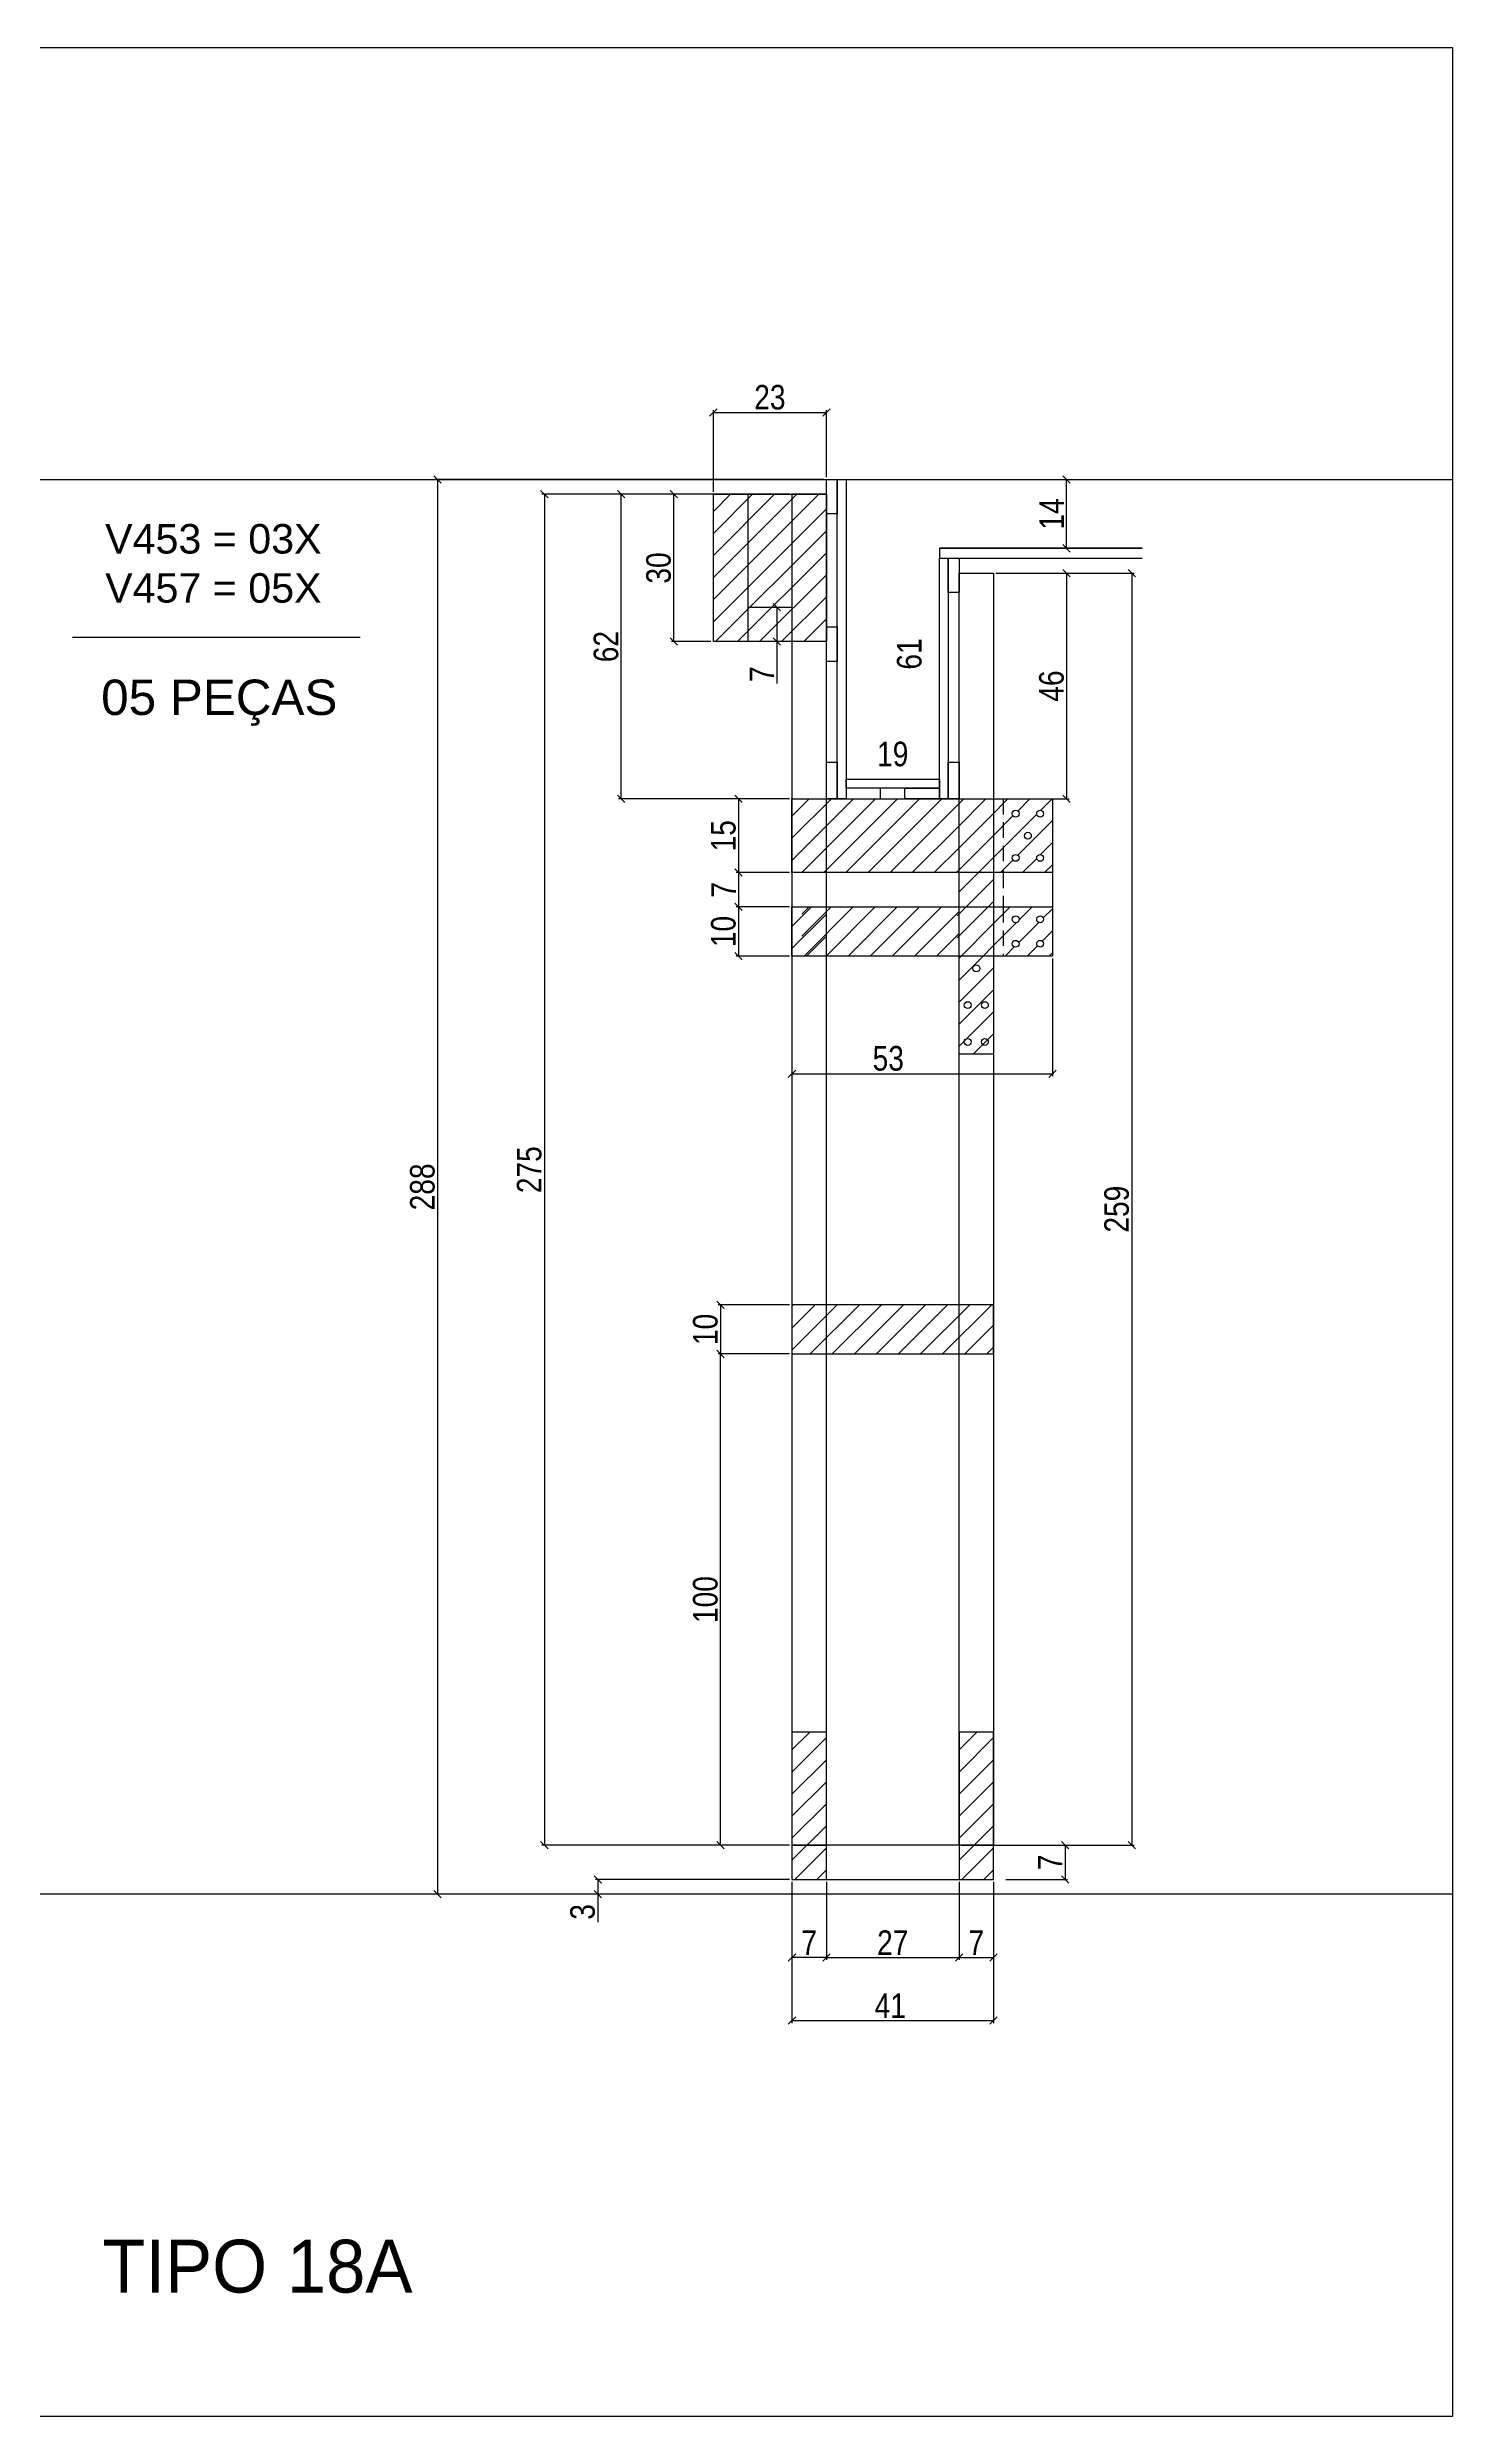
# Model space of a CAD drawing. Extents: x 17311 to 161354, y 153625 to 213544.
# Drawn here: x 22063 to 22635, y 207396 to 208361 of the extents above; entities that cross this region are included whole.
import ezdxf

# ---------------------------------------------------------------- set-up
doc = ezdxf.new("R2010")
doc.units = 0
doc.linetypes.add('DASHED2', pattern=[9.525, 6.35, -3.175])
doc.layers.get('0').update_dxf_attribs({"linetype": 'CONTINUOUS'})
doc.layers.get('DEFPOINTS').update_dxf_attribs({"linetype": 'CONTINUOUS'})
for name, color, linetype in [('8', 111, 'CONTINUOUS'), ('COTA', 241, 'CONTINUOUS'), ('detalhes', 4, 'CONTINUOUS'), ('HACHURA', 8, 'CONTINUOUS'), ('Painéis', 200, 'CONTINUOUS'), ('SARR_2.2x10', 60, 'CONTINUOUS'), ('SARR_7x7', 40, 'CONTINUOUS'), ('TIRAS REESCORAMENTO', 252, 'CONTINUOUS'), ('VIGAS', 3, 'CONTINUOUS')]:
    doc.layers.add(name, color=color, linetype=linetype)
doc.layers.add('resinado', color=7, linetype='CONTINUOUS', true_color=0xff6161)
doc.styles.add('COTA TECNICA 2X', font='techl___.ttf', dxfattribs={"height": 10})
doc.styles.add('R80-50', font='arial.ttf', dxfattribs={"height": 10})
doc.styles.add('ROMAS860', font='ROMAS860.SHX', dxfattribs={"height": 8.5})
doc.dimstyles.new('SECAO', dxfattribs={"dimscale": 0.333333, "dimtxt": 5, "dimasz": 9, "dimexe": 3, "dimexo": 3, "dimgap": 3, "dimtad": 1, "dimdec": 1, "dimlfac": 0.5, "dimzin": 12, "dimdsep": 46, "dimtxsty": 'COTA TECNICA 2X', "dimblk1": 'OBLIQUE', "dimblk2": 'OBLIQUE', "dimsah": 1, "dimcen": 0.9, "dimclrd": 4, "dimclre": 4, "dimclrt": 240, "dimadec": 1, "dimazin": 3, "dimtfac": 1, "dimtdec": 1, "dimtmove": 0, "dimatfit": 3, "dimfxl": 1, "dimtolj": 1, "dimtzin": 12, "dimarcsym": 0})
pattern_1 = [(45, (-3761.8576, 10514.263), (-4.49012806, 4.49012806), [])]

# ---------------------------------------------------------------- blocks, each defined once
blk = doc.blocks.new('_Oblique')
at = {"color": 0, "linetype": 'ByBlock', "lineweight": -2}
blk.add_line((-0.5, -0.5), (0.5, 0.5), dxfattribs=at)
blk = doc.blocks.new('*D3274')
at = {"layer": 'DEFPOINTS', "color": 0, "transparency": 16777216}
for p in [(22365.75, 207615.04), (22447.75, 207615.04), (22447.75, 207557.58)]:
    blk.add_point(p, dxfattribs=at)
at = {"layer": 'detalhes', "color": 4, "lineweight": -2, "transparency": 16777216}
for p, q in [((22365.75, 207614.04), (22365.75, 207556.58)), ((22447.75, 207614.04), (22447.75, 207556.58)), ((22365.75, 207557.58), (22447.75, 207557.58))]:
    blk.add_line(p, q, dxfattribs=at)
at = {"layer": 'detalhes', "color": 4, "lineweight": -2, "transparency": 16777216, "xscale": 3, "yscale": 3, "zscale": 3, "rotation": 180}
blk.add_blockref('_Oblique', (22365.75, 207557.58), dxfattribs=at)
at = {"layer": 'detalhes', "color": 4, "lineweight": -2, "transparency": 16777216, "xscale": 3, "yscale": 3, "zscale": 3}
blk.add_blockref('_Oblique', (22447.75, 207557.58), dxfattribs=at)
at = {"layer": 'detalhes', "color": 240, "transparency": 16777216, "insert": (22405.75, 207563.66), "char_height": 10, "attachment_point": 5, "style": 'COTA TECNICA 2X'}
blk.add_mtext('\\A1;41', dxfattribs=at)
blk = doc.blocks.new('*D3275')
at = {"layer": 'DEFPOINTS', "color": 0, "transparency": 16777216}
for p in [(22379.75, 207615.04), (22433.75, 207615.04), (22433.75, 207583.3)]:
    blk.add_point(p, dxfattribs=at)
at = {"layer": 'detalhes', "color": 4, "lineweight": -2, "transparency": 16777216}
for p, q in [((22379.75, 207614.04), (22379.75, 207582.3)), ((22433.75, 207614.04), (22433.75, 207582.3)), ((22379.75, 207583.3), (22433.75, 207583.3))]:
    blk.add_line(p, q, dxfattribs=at)
at = {"layer": 'detalhes', "color": 4, "lineweight": -2, "transparency": 16777216, "xscale": 3, "yscale": 3, "zscale": 3, "rotation": 180}
blk.add_blockref('_Oblique', (22379.75, 207583.3), dxfattribs=at)
at = {"layer": 'detalhes', "color": 4, "lineweight": -2, "transparency": 16777216, "xscale": 3, "yscale": 3, "zscale": 3}
blk.add_blockref('_Oblique', (22433.75, 207583.3), dxfattribs=at)
at = {"layer": 'detalhes', "color": 240, "transparency": 16777216, "insert": (22406.75, 207589.37), "char_height": 10, "attachment_point": 5, "style": 'COTA TECNICA 2X'}
blk.add_mtext('\\A1;27', dxfattribs=at)
blk = doc.blocks.new('*D3276')
at = {"layer": 'DEFPOINTS', "color": 0, "transparency": 16777216}
for p in [(22433.75, 207583.3), (22447.75, 207583.3), (22447.75, 207583.3)]:
    blk.add_point(p, dxfattribs=at)
at = {"layer": 'detalhes', "color": 4, "lineweight": -2, "transparency": 16777216}
blk.add_line((22433.75, 207583.3), (22447.75, 207583.3), dxfattribs=at)
at = {"layer": 'detalhes', "color": 4, "lineweight": -2, "transparency": 16777216, "xscale": 3, "yscale": 3, "zscale": 3, "rotation": 180}
blk.add_blockref('_Oblique', (22433.75, 207583.3), dxfattribs=at)
at = {"layer": 'detalhes', "color": 4, "lineweight": -2, "transparency": 16777216, "xscale": 3, "yscale": 3, "zscale": 3}
blk.add_blockref('_Oblique', (22447.75, 207583.3), dxfattribs=at)
at = {"layer": 'detalhes', "color": 240, "transparency": 16777216, "insert": (22440.75, 207589.37), "char_height": 10, "attachment_point": 5, "style": 'COTA TECNICA 2X'}
blk.add_mtext('\\A1;7', dxfattribs=at)
blk = doc.blocks.new('*D3277')
at = {"layer": 'DEFPOINTS', "color": 0, "transparency": 16777216}
for p in [(22365.75, 207583.3), (22365.75, 207583.3), (22379.75, 207583.3)]:
    blk.add_point(p, dxfattribs=at)
at = {"layer": 'detalhes', "color": 4, "lineweight": -2, "transparency": 16777216}
blk.add_line((22379.75, 207583.3), (22365.75, 207583.3), dxfattribs=at)
at = {"layer": 'detalhes', "color": 4, "lineweight": -2, "transparency": 16777216, "xscale": 3, "yscale": 3, "zscale": 3, "rotation": 180}
blk.add_blockref('_Oblique', (22365.75, 207583.3), dxfattribs=at)
at = {"layer": 'detalhes', "color": 4, "lineweight": -2, "transparency": 16777216, "xscale": 3, "yscale": 3, "zscale": 3}
blk.add_blockref('_Oblique', (22379.75, 207583.3), dxfattribs=at)
at = {"layer": 'detalhes', "color": 240, "transparency": 16777216, "insert": (22372.75, 207589.37), "char_height": 10, "attachment_point": 5, "style": 'COTA TECNICA 2X'}
blk.add_mtext('\\A1;7', dxfattribs=at)
blk = doc.blocks.new('*D3278')
at = {"layer": 'DEFPOINTS', "color": 0, "transparency": 16777216}
for p in [(22365.75, 207849.05), (22336.65, 207829.05), (22365.75, 207829.05)]:
    blk.add_point(p, dxfattribs=at)
at = {"layer": 'detalhes', "color": 4, "lineweight": -2, "transparency": 16777216}
for p, q in [((22364.75, 207849.05), (22335.65, 207849.05)), ((22336.65, 207849.05), (22336.65, 207829.05)), ((22364.75, 207829.05), (22335.65, 207829.05))]:
    blk.add_line(p, q, dxfattribs=at)
at = {"layer": 'detalhes', "color": 4, "lineweight": -2, "transparency": 16777216, "xscale": 3, "yscale": 3, "zscale": 3}
for p, rotation in [((22336.65, 207849.05), 90), ((22336.65, 207829.05), 270)]:
    blk.add_blockref('_Oblique', p, dxfattribs=dict(at, rotation=rotation))
at = {"layer": 'detalhes', "color": 240, "transparency": 16777216, "insert": (22330.54, 207839.05), "char_height": 10, "attachment_point": 5, "rotation": 90, "style": 'COTA TECNICA 2X'}
blk.add_mtext('\\A1;10', dxfattribs=at)
blk = doc.blocks.new('*D3279')
at = {"layer": 'DEFPOINTS', "color": 0, "transparency": 16777216}
for p in [(22447.75, 208147.01), (22447.75, 208055.08), (22477.5, 208055.08)]:
    blk.add_point(p, dxfattribs=at)
at = {"layer": 'detalhes', "color": 4, "lineweight": -2, "transparency": 16777216}
for p, q in [((22448.75, 208147.01), (22478.5, 208147.01)), ((22477.5, 208147.01), (22477.5, 208055.08)), ((22448.75, 208055.08), (22478.5, 208055.08))]:
    blk.add_line(p, q, dxfattribs=at)
at = {"layer": 'detalhes', "color": 4, "lineweight": -2, "transparency": 16777216, "xscale": 3, "yscale": 3, "zscale": 3}
for p, rotation in [((22477.5, 208147.01), 90), ((22477.5, 208055.08), 270)]:
    blk.add_blockref('_Oblique', p, dxfattribs=dict(at, rotation=rotation))
at = {"layer": 'detalhes', "color": 240, "transparency": 16777216, "insert": (22471.4, 208101.04), "char_height": 10, "attachment_point": 5, "rotation": 90, "style": 'COTA TECNICA 2X'}
blk.add_mtext('\\A1;46', dxfattribs=at)
blk = doc.blocks.new('*D3280')
at = {"layer": 'DEFPOINTS', "color": 0, "transparency": 16777216}
for p in [(22365.75, 207615.04), (22286.79, 207609.04), (22365.75, 207609.04)]:
    blk.add_point(p, dxfattribs=at)
at = {"layer": 'detalhes', "color": 4, "lineweight": -2, "transparency": 16777216}
for p, q in [((22364.75, 207615.04), (22285.79, 207615.04)), ((22286.79, 207615.04), (22286.79, 207609.04)), ((22364.75, 207609.04), (22285.79, 207609.04)), ((22286.79, 207609.04), (22286.79, 207597.71))]:
    blk.add_line(p, q, dxfattribs=at)
at = {"layer": 'detalhes', "color": 4, "lineweight": -2, "transparency": 16777216, "xscale": 3, "yscale": 3, "zscale": 3}
for p, rotation in [((22286.79, 207615.04), 90), ((22286.79, 207609.04), 270)]:
    blk.add_blockref('_Oblique', p, dxfattribs=dict(at, rotation=rotation))
at = {"layer": 'detalhes', "color": 240, "transparency": 16777216, "insert": (22280.57, 207601.87), "char_height": 10, "attachment_point": 5, "rotation": 90, "style": 'COTA TECNICA 2X'}
blk.add_mtext('\\A1;3', dxfattribs=at)
blk = doc.blocks.new('*D3281')
at = {"layer": 'DEFPOINTS', "color": 0, "transparency": 16777216}
for p in [(22412.78, 208185.13), (22419.64, 208185.13), (22412.78, 208063.08)]:
    blk.add_point(p, dxfattribs=at)
at = {"layer": 'detalhes', "color": 240, "transparency": 16777216, "insert": (22413.53, 208114.11), "char_height": 10, "attachment_point": 5, "rotation": 90, "style": 'COTA TECNICA 2X'}
blk.add_mtext('\\A1;61', dxfattribs=at)
blk = doc.blocks.new('*D3282')
at = {"layer": 'DEFPOINTS', "color": 0, "transparency": 16777216}
for p in [(22387.75, 208067.24), (22425.75, 208067.24), (22425.75, 208067.24)]:
    blk.add_point(p, dxfattribs=at)
at = {"layer": 'detalhes', "color": 240, "transparency": 16777216, "insert": (22406.75, 208073.32), "char_height": 10, "attachment_point": 5, "style": 'COTA TECNICA 2X'}
blk.add_mtext('\\A1;19', dxfattribs=at)
blk = doc.blocks.new('*D3283')
at = {"layer": 'DEFPOINTS', "color": 0, "transparency": 16777216}
for p in [(22336.65, 207829.05), (22365.75, 207829.05), (22364.75, 207629.04)]:
    blk.add_point(p, dxfattribs=at)
at = {"layer": 'detalhes', "color": 4, "lineweight": -2, "transparency": 16777216}
for p, q in [((22364.75, 207829.05), (22335.65, 207829.05)), ((22336.65, 207629.04), (22336.65, 207829.05)), ((22363.75, 207629.04), (22335.65, 207629.04))]:
    blk.add_line(p, q, dxfattribs=at)
at = {"layer": 'detalhes', "color": 4, "lineweight": -2, "transparency": 16777216, "xscale": 3, "yscale": 3, "zscale": 3}
for p, rotation in [((22336.65, 207829.05), 90), ((22336.65, 207629.04), 270)]:
    blk.add_blockref('_Oblique', p, dxfattribs=dict(at, rotation=rotation))
at = {"layer": 'detalhes', "color": 240, "transparency": 16777216, "insert": (22330.54, 207729.05), "char_height": 10, "attachment_point": 5, "rotation": 90, "style": 'COTA TECNICA 2X'}
blk.add_mtext('\\A1;100', dxfattribs=at)
blk = doc.blocks.new('*D3284')
at = {"layer": 'DEFPOINTS', "color": 0, "transparency": 16777216}
for p in [(22365.75, 208015.08), (22471.75, 207991.08), (22471.75, 207943.16)]:
    blk.add_point(p, dxfattribs=at)
at = {"layer": 'detalhes', "color": 4, "lineweight": -2, "transparency": 16777216}
for p, q in [((22365.75, 208014.08), (22365.75, 207942.16)), ((22471.75, 207990.08), (22471.75, 207942.16)), ((22365.75, 207943.16), (22471.75, 207943.16))]:
    blk.add_line(p, q, dxfattribs=at)
at = {"layer": 'detalhes', "color": 4, "lineweight": -2, "transparency": 16777216, "xscale": 3, "yscale": 3, "zscale": 3, "rotation": 180}
blk.add_blockref('_Oblique', (22365.75, 207943.16), dxfattribs=at)
at = {"layer": 'detalhes', "color": 4, "lineweight": -2, "transparency": 16777216, "xscale": 3, "yscale": 3, "zscale": 3}
blk.add_blockref('_Oblique', (22471.75, 207943.16), dxfattribs=at)
at = {"layer": 'detalhes', "color": 240, "transparency": 16777216, "insert": (22404.93, 207949.38), "char_height": 10, "attachment_point": 5, "style": 'COTA TECNICA 2X'}
blk.add_mtext('\\A1;53', dxfattribs=at)
blk = doc.blocks.new('*D3285')
at = {"layer": 'DEFPOINTS', "color": 0, "transparency": 16777216}
for p in [(22474.34, 208185.13), (22477.5, 208185.13), (22474.34, 208157.13)]:
    blk.add_point(p, dxfattribs=at)
at = {"layer": 'detalhes', "color": 4, "lineweight": -2, "transparency": 16777216}
for p, q in [((22475.34, 208185.13), (22478.5, 208185.13)), ((22477.5, 208157.13), (22477.5, 208185.13)), ((22475.34, 208157.13), (22478.5, 208157.13))]:
    blk.add_line(p, q, dxfattribs=at)
at = {"layer": 'detalhes', "color": 4, "lineweight": -2, "transparency": 16777216, "xscale": 3, "yscale": 3, "zscale": 3}
for p, rotation in [((22477.5, 208185.13), 90), ((22477.5, 208157.13), 270)]:
    blk.add_blockref('_Oblique', p, dxfattribs=dict(at, rotation=rotation))
at = {"layer": 'detalhes', "color": 240, "transparency": 16777216, "insert": (22471.43, 208171.13), "char_height": 10, "attachment_point": 5, "rotation": 90, "style": 'COTA TECNICA 2X'}
blk.add_mtext('\\A1;14', dxfattribs=at)
blk = doc.blocks.new('*D3286')
at = {"layer": 'DEFPOINTS', "color": 0, "transparency": 16777216}
for p in [(22448.75, 208147.01), (22448.75, 207629.04), (22504.04, 207629.04)]:
    blk.add_point(p, dxfattribs=at)
at = {"layer": 'detalhes', "color": 4, "lineweight": -2, "transparency": 16777216}
for p, q in [((22449.75, 208147.01), (22505.04, 208147.01)), ((22504.04, 208147.01), (22504.04, 207629.04)), ((22449.75, 207629.04), (22505.04, 207629.04))]:
    blk.add_line(p, q, dxfattribs=at)
at = {"layer": 'detalhes', "color": 4, "lineweight": -2, "transparency": 16777216, "xscale": 3, "yscale": 3, "zscale": 3}
for p, rotation in [((22504.04, 208147.01), 90), ((22504.04, 207629.04), 270)]:
    blk.add_blockref('_Oblique', p, dxfattribs=dict(at, rotation=rotation))
at = {"layer": 'detalhes', "color": 240, "transparency": 16777216, "insert": (22497.9, 207888.02), "char_height": 10, "attachment_point": 5, "rotation": 90, "style": 'COTA TECNICA 2X'}
blk.add_mtext('\\A1;259', dxfattribs=at)
blk = doc.blocks.new('*D3287')
at = {"layer": 'DEFPOINTS', "color": 0, "transparency": 16777216}
for p in [(22433.75, 207629.04), (22451.8, 207615.04), (22476.89, 207615.04)]:
    blk.add_point(p, dxfattribs=at)
at = {"layer": 'detalhes', "color": 4, "lineweight": -2, "transparency": 16777216}
for p, q in [((22434.75, 207629.04), (22477.89, 207629.04)), ((22476.89, 207629.04), (22476.89, 207615.04)), ((22452.8, 207615.04), (22477.89, 207615.04))]:
    blk.add_line(p, q, dxfattribs=at)
at = {"layer": 'detalhes', "color": 4, "lineweight": -2, "transparency": 16777216, "xscale": 3, "yscale": 3, "zscale": 3}
for p, rotation in [((22476.89, 207629.04), 90), ((22476.89, 207615.04), 270)]:
    blk.add_blockref('_Oblique', p, dxfattribs=dict(at, rotation=rotation))
at = {"layer": 'detalhes', "color": 240, "transparency": 16777216, "insert": (22470.82, 207622.04), "char_height": 10, "attachment_point": 5, "rotation": 90, "style": 'COTA TECNICA 2X'}
blk.add_mtext('\\A1;7', dxfattribs=at)
blk = doc.blocks.new('*D3271')
at = {"layer": 'DEFPOINTS', "color": 0, "transparency": 16777216}
for p in [(22365.75, 208055.08), (22343.98, 208025.08), (22365.75, 208025.08)]:
    blk.add_point(p, dxfattribs=at)
at = {"layer": 'detalhes', "color": 4, "lineweight": -2, "transparency": 16777216}
for p, q in [((22364.75, 208055.08), (22342.98, 208055.08)), ((22343.98, 208055.08), (22343.98, 208025.08)), ((22364.75, 208025.08), (22342.98, 208025.08))]:
    blk.add_line(p, q, dxfattribs=at)
at = {"layer": 'detalhes', "color": 4, "lineweight": -2, "transparency": 16777216, "xscale": 3, "yscale": 3, "zscale": 3}
for p, rotation in [((22343.98, 208055.08), 90), ((22343.98, 208025.08), 270)]:
    blk.add_blockref('_Oblique', p, dxfattribs=dict(at, rotation=rotation))
at = {"layer": 'detalhes', "color": 240, "transparency": 16777216, "insert": (22337.87, 208040.08), "char_height": 10, "attachment_point": 5, "rotation": 90, "style": 'COTA TECNICA 2X'}
blk.add_mtext('\\A1;15', dxfattribs=at)
blk = doc.blocks.new('*D3272')
at = {"layer": 'DEFPOINTS', "color": 0, "transparency": 16777216}
for p in [(22365.75, 208011.08), (22343.98, 207991.08), (22365.75, 207991.08)]:
    blk.add_point(p, dxfattribs=at)
at = {"layer": 'detalhes', "color": 4, "lineweight": -2, "transparency": 16777216}
for p, q in [((22364.75, 208011.08), (22342.98, 208011.08)), ((22343.98, 208011.08), (22343.98, 207991.08)), ((22364.75, 207991.08), (22342.98, 207991.08))]:
    blk.add_line(p, q, dxfattribs=at)
at = {"layer": 'detalhes', "color": 4, "lineweight": -2, "transparency": 16777216, "xscale": 3, "yscale": 3, "zscale": 3}
for p, rotation in [((22343.98, 208011.08), 90), ((22343.98, 207991.08), 270)]:
    blk.add_blockref('_Oblique', p, dxfattribs=dict(at, rotation=rotation))
at = {"layer": 'detalhes', "color": 240, "transparency": 16777216, "insert": (22337.87, 208001.08), "char_height": 10, "attachment_point": 5, "rotation": 90, "style": 'COTA TECNICA 2X'}
blk.add_mtext('\\A1;10', dxfattribs=at)
blk = doc.blocks.new('*D3273')
at = {"layer": 'DEFPOINTS', "color": 0, "transparency": 16777216}
for p in [(22365.75, 208025.08), (22343.98, 208011.08), (22365.75, 208011.08)]:
    blk.add_point(p, dxfattribs=at)
at = {"layer": 'detalhes', "color": 4, "lineweight": -2, "transparency": 16777216}
for p, q in [((22364.75, 208025.08), (22342.98, 208025.08)), ((22343.98, 208025.08), (22343.98, 208011.08)), ((22364.75, 208011.08), (22342.98, 208011.08))]:
    blk.add_line(p, q, dxfattribs=at)
at = {"layer": 'detalhes', "color": 4, "lineweight": -2, "transparency": 16777216, "xscale": 3, "yscale": 3, "zscale": 3}
for p, rotation in [((22343.98, 208025.08), 90), ((22343.98, 208011.08), 270)]:
    blk.add_blockref('_Oblique', p, dxfattribs=dict(at, rotation=rotation))
at = {"layer": 'detalhes', "color": 240, "transparency": 16777216, "insert": (22337.9, 208018.08), "char_height": 10, "attachment_point": 5, "rotation": 90, "style": 'COTA TECNICA 2X'}
blk.add_mtext('\\A1;7', dxfattribs=at)
blk = doc.blocks.new('*D3288')
at = {"layer": 'DEFPOINTS', "color": 0, "transparency": 16777216}
for p in [(22365.75, 208179.13), (22264.97, 207629.04), (22365.75, 207629.04)]:
    blk.add_point(p, dxfattribs=at)
at = {"layer": 'detalhes', "color": 4, "lineweight": -2, "transparency": 16777216}
for p, q in [((22364.75, 208179.13), (22263.97, 208179.13)), ((22264.97, 208179.13), (22264.97, 207629.04)), ((22364.75, 207629.04), (22263.97, 207629.04))]:
    blk.add_line(p, q, dxfattribs=at)
at = {"layer": 'detalhes', "color": 4, "lineweight": -2, "transparency": 16777216, "xscale": 3, "yscale": 3, "zscale": 3}
for p, rotation in [((22264.97, 208179.13), 90), ((22264.97, 207629.04), 270)]:
    blk.add_blockref('_Oblique', p, dxfattribs=dict(at, rotation=rotation))
at = {"layer": 'detalhes', "color": 240, "transparency": 16777216, "insert": (22258.86, 207904.09), "char_height": 10, "attachment_point": 5, "rotation": 90, "style": 'COTA TECNICA 2X'}
blk.add_mtext('\\A1;275', dxfattribs=at)
blk = doc.blocks.new('*D3289')
at = {"layer": 'DEFPOINTS', "color": 0, "transparency": 16777216}
for p in [(22379.75, 208185.13), (22221.46, 207609.04), (22365.75, 207609.04)]:
    blk.add_point(p, dxfattribs=at)
at = {"layer": 'detalhes', "color": 4, "lineweight": -2, "transparency": 16777216}
for p, q in [((22378.75, 208185.13), (22220.46, 208185.13)), ((22221.46, 208185.13), (22221.46, 207609.04)), ((22364.75, 207609.04), (22220.46, 207609.04))]:
    blk.add_line(p, q, dxfattribs=at)
at = {"layer": 'detalhes', "color": 4, "lineweight": -2, "transparency": 16777216, "xscale": 3, "yscale": 3, "zscale": 3}
for p, rotation in [((22221.46, 208185.13), 90), ((22221.46, 207609.04), 270)]:
    blk.add_blockref('_Oblique', p, dxfattribs=dict(at, rotation=rotation))
at = {"layer": 'detalhes', "color": 240, "transparency": 16777216, "insert": (22215.37, 207897.09), "char_height": 10, "attachment_point": 5, "rotation": 90, "style": 'COTA TECNICA 2X'}
blk.add_mtext('\\A1;288', dxfattribs=at)
blk = doc.blocks.new('*D3290')
at = {"layer": 'DEFPOINTS', "color": 0, "transparency": 16777216}
for p in [(22296.21, 208179.13), (22336.05, 208179.13), (22365.75, 208055.08)]:
    blk.add_point(p, dxfattribs=at)
at = {"layer": 'detalhes', "color": 4, "lineweight": -2, "transparency": 16777216}
for p, q in [((22335.05, 208179.13), (22295.21, 208179.13)), ((22296.21, 208055.08), (22296.21, 208179.13)), ((22364.75, 208055.08), (22295.21, 208055.08))]:
    blk.add_line(p, q, dxfattribs=at)
at = {"layer": 'detalhes', "color": 4, "lineweight": -2, "transparency": 16777216, "xscale": 3, "yscale": 3, "zscale": 3}
for p, rotation in [((22296.21, 208179.13), 90), ((22296.21, 208055.08), 270)]:
    blk.add_blockref('_Oblique', p, dxfattribs=dict(at, rotation=rotation))
at = {"layer": 'detalhes', "color": 240, "transparency": 16777216, "insert": (22290.1, 208117.11), "char_height": 10, "attachment_point": 5, "rotation": 90, "style": 'COTA TECNICA 2X'}
blk.add_mtext('\\A1;62', dxfattribs=at)
blk = doc.blocks.new('*D3291')
at = {"layer": 'DEFPOINTS', "color": 0, "transparency": 16777216}
for p in [(22317.7, 208179.13), (22333.75, 208179.13), (22333.75, 208119.13)]:
    blk.add_point(p, dxfattribs=at)
at = {"layer": 'detalhes', "color": 4, "lineweight": -2, "transparency": 16777216}
for p, q in [((22332.75, 208179.13), (22316.7, 208179.13)), ((22317.7, 208119.13), (22317.7, 208179.13)), ((22332.75, 208119.13), (22316.7, 208119.13))]:
    blk.add_line(p, q, dxfattribs=at)
at = {"layer": 'detalhes', "color": 4, "lineweight": -2, "transparency": 16777216, "xscale": 3, "yscale": 3, "zscale": 3}
for p, rotation in [((22317.7, 208179.13), 90), ((22317.7, 208119.13), 270)]:
    blk.add_blockref('_Oblique', p, dxfattribs=dict(at, rotation=rotation))
at = {"layer": 'detalhes', "color": 240, "transparency": 16777216, "insert": (22311.49, 208149.13), "char_height": 10, "attachment_point": 5, "rotation": 90, "style": 'COTA TECNICA 2X'}
blk.add_mtext('\\A1;30', dxfattribs=at)
blk = doc.blocks.new('*D3292')
at = {"layer": 'DEFPOINTS', "color": 0, "transparency": 16777216}
for p in [(22379.75, 208212.38), (22379.75, 208185.13), (22333.75, 208179.13)]:
    blk.add_point(p, dxfattribs=at)
at = {"layer": 'detalhes', "color": 4, "lineweight": -2, "transparency": 16777216}
for p, q in [((22333.75, 208180.13), (22333.75, 208213.38)), ((22333.75, 208212.38), (22379.75, 208212.38)), ((22379.75, 208186.13), (22379.75, 208213.38))]:
    blk.add_line(p, q, dxfattribs=at)
at = {"layer": 'detalhes', "color": 4, "lineweight": -2, "transparency": 16777216, "xscale": 3, "yscale": 3, "zscale": 3, "rotation": 180}
blk.add_blockref('_Oblique', (22333.75, 208212.38), dxfattribs=at)
at = {"layer": 'detalhes', "color": 4, "lineweight": -2, "transparency": 16777216, "xscale": 3, "yscale": 3, "zscale": 3}
blk.add_blockref('_Oblique', (22379.75, 208212.38), dxfattribs=at)
at = {"layer": 'detalhes', "color": 240, "transparency": 16777216, "insert": (22356.75, 208218.6), "char_height": 10, "attachment_point": 5, "style": 'COTA TECNICA 2X'}
blk.add_mtext('\\A1;23', dxfattribs=at)
blk = doc.blocks.new('*D3293')
at = {"layer": 'DEFPOINTS', "color": 0, "transparency": 16777216}
for p in [(22360.12, 208133.13), (22359.55, 208119.13), (22360.12, 208119.13)]:
    blk.add_point(p, dxfattribs=at)
at = {"layer": 'detalhes', "color": 4, "lineweight": -2, "transparency": 16777216}
for p, q in [((22359.12, 208133.13), (22358.55, 208133.13)), ((22359.55, 208133.13), (22359.55, 208119.13)), ((22359.12, 208119.13), (22358.55, 208119.13)), ((22359.55, 208119.13), (22359.55, 208102.02))]:
    blk.add_line(p, q, dxfattribs=at)
at = {"layer": 'detalhes', "color": 4, "lineweight": -2, "transparency": 16777216, "xscale": 3, "yscale": 3, "zscale": 3}
for p, rotation in [((22359.55, 208133.13), 90), ((22359.55, 208119.13), 270)]:
    blk.add_blockref('_Oblique', p, dxfattribs=dict(at, rotation=rotation))
at = {"layer": 'detalhes', "color": 240, "transparency": 16777216, "insert": (22353.48, 208105.89), "char_height": 10, "attachment_point": 5, "rotation": 90, "style": 'COTA TECNICA 2X'}
blk.add_mtext('\\A1;7', dxfattribs=at)

msp = doc.modelspace()

# ---------------------------------------------------------------- hatches: boundary and pattern name
at = {"layer": 'COTA'}
h = msp.add_hatch(dxfattribs=at)
h.set_pattern_fill('ANSI31', color=256, scale=2, style=0)
h.set_pattern_definition([(45, (2722.8186, 203055.3575), (-4.490128, 4.490128), [])])
h.paths.add_polyline_path([(22379.75, 208119.13), (22333.75, 208119.13), (22333.75, 208179.13), (22379.75, 208179.13)])
h = msp.add_hatch(dxfattribs=at)
h.set_pattern_fill('ANSI31', color=256, scale=2, style=0)
h.set_pattern_definition(pattern_1)
h.paths.add_polyline_path([(22433.75, 208055.08), (22365.75, 208055.08), (22365.75, 208025.08), (22433.75, 208025.08)])
h = msp.add_hatch(dxfattribs=at)
h.set_pattern_fill('ANSI31', color=256, scale=2, style=0)
h.set_pattern_definition(pattern_1)
h.paths.add_polyline_path([(22446.95, 208055.08), (22432.95, 208055.08), (22432.95, 208025.08), (22446.95, 208025.08)])
h = msp.add_hatch(dxfattribs=at)
h.set_pattern_fill('ANSI31', color=256, scale=2, style=0)
h.set_pattern_definition(pattern_1)
h.paths.add_polyline_path([(22471.75, 208055.08), (22446.95, 208055.08), (22446.95, 208025.08), (22471.75, 208025.08)])
h.paths.add_polyline_path([(22458.15, 208031.08, -1), (22455.35, 208031.08, -1)], flags=16)
h.paths.add_polyline_path([(22460.35, 208040.08, -1), (22463.15, 208040.08, -1)], flags=16)
h.paths.add_polyline_path([(22455.35, 208049.08, -1), (22458.15, 208049.08, -1)], flags=16)
h.paths.add_polyline_path([(22468.15, 208031.08, -1), (22465.35, 208031.08, -1)], flags=16)
h.paths.add_polyline_path([(22465.35, 208049.08, -1), (22468.15, 208049.08, -1)], flags=16)
h = msp.add_hatch(dxfattribs=at)
h.set_pattern_fill('ANSI31', color=256, scale=2, style=0)
h.set_pattern_definition(pattern_1)
h.paths.add_polyline_path([(22433.75, 208025.08), (22433.75, 208011.08), (22447.75, 208011.08), (22447.75, 208025.08)])
h = msp.add_hatch(dxfattribs=at)
h.set_pattern_fill('ANSI31', color=256, scale=2, style=0)
h.set_pattern_definition(pattern_1)
h.paths.add_polyline_path([(22379.75, 208011.08), (22365.75, 208011.08), (22365.75, 207991.08), (22379.75, 207991.08)])
h = msp.add_hatch(dxfattribs=at)
h.set_pattern_fill('ANSI31', color=256, scale=2, style=0)
h.set_pattern_definition([(45, (-3771.8576, 10514.263), (-4.49012806, 4.49012806), [])])
h.paths.add_polyline_path([(22433.75, 208011.08), (22369.75, 208011.08), (22369.75, 207991.08), (22433.75, 207991.08)])
h = msp.add_hatch(dxfattribs=at)
h.set_pattern_fill('ANSI31', color=256, scale=2, style=0)
h.set_pattern_definition(pattern_1)
h.paths.add_polyline_path([(22446.95, 208011.08), (22432.95, 208011.08), (22432.95, 207991.08), (22446.95, 207991.08)])
h = msp.add_hatch(dxfattribs=at)
h.set_pattern_fill('ANSI31', color=256, scale=2, style=0)
h.set_pattern_definition(pattern_1)
h.paths.add_polyline_path([(22471.75, 208011.08), (22446.95, 208011.08), (22446.95, 207991.08), (22471.75, 207991.08)])
h.paths.add_polyline_path([(22455.35, 208006.08, -1), (22458.15, 208006.08, -1)], flags=16)
h.paths.add_polyline_path([(22458.15, 207996.08, -1), (22455.35, 207996.08, -1)], flags=16)
h.paths.add_polyline_path([(22465.35, 208006.08, -1), (22468.15, 208006.08, -1)], flags=16)
h.paths.add_polyline_path([(22468.15, 207996.08, -1), (22465.35, 207996.08, -1)], flags=16)
h = msp.add_hatch(dxfattribs=at)
h.set_pattern_fill('ANSI31', color=256, scale=2, style=0)
h.set_pattern_definition(pattern_1)
h.paths.add_polyline_path([(22433.75, 207951.14), (22447.75, 207951.14), (22447.75, 207991.08), (22433.75, 207991.08)])
h = msp.add_hatch(dxfattribs=at)
h.set_pattern_fill('ANSI31', color=256, scale=2, style=0)
h.set_pattern_definition([(45, (-3771.8576, 10556.263), (-4.49012806, 4.49012806), [])])
h.paths.add_polyline_path([(22447.75, 207849.05), (22365.75, 207849.05), (22365.75, 207829.05), (22447.75, 207829.05)])
h = msp.add_hatch(dxfattribs=at)
h.set_pattern_fill('ANSI31', color=256, scale=2, style=0)
h.set_pattern_definition([(45, (2521.5277, 201805.848), (-4.490128, 4.490128), [])])
h.paths.add_polyline_path([(22365.75, 207615.04), (22379.75, 207615.04), (22379.75, 207675.04), (22365.75, 207675.04)])
h = msp.add_hatch(dxfattribs=at)
h.set_pattern_fill('ANSI31', color=256, scale=2, style=0)
h.set_pattern_definition([(45, (2589.5277, 201805.848), (-4.490128, 4.490128), [])])
h.paths.add_polyline_path([(22433.75, 207615.04), (22447.75, 207615.04), (22447.75, 207675.04), (22433.75, 207675.04)])

# ---------------------------------------------------------------- linework, layer by layer
at = {"linetype": 'Continuous'}
for p, q in [((22347.75, 208133.13), (22365.75, 208133.13)), ((22471.75, 208025.08), (22471.75, 208011.08))]:
    msp.add_line(p, q, dxfattribs=at)
msp.add_line((22447.75, 207951.14), (22433.75, 207951.14))
msp.add_lwpolyline([(22387.75, 207615.04), (22447.75, 207615.04), (22447.75, 207629.04), (22365.75, 207629.04), (22365.75, 207615.04), (22387.75, 207615.04)], dxfattribs=at)
for centre in [(22456.75, 208049.08), (22466.75, 208049.08), (22461.75, 208040.08), (22456.75, 208031.08), (22466.75, 208031.08), (22456.75, 208006.08), (22466.75, 208006.08), (22456.75, 207996.08), (22466.75, 207996.08), (22440.75, 207986.08), (22437.25, 207971.11), (22444.25, 207971.11), (22437.25, 207956.14), (22444.25, 207956.14)]:
    msp.add_circle(centre, 1.4)
at = {"layer": '8', "color": 5, "linetype": 'Continuous'}
msp.add_lwpolyline([(22634.59, 207396.34), (22037.78, 207396.34), (22037.78, 208361.12), (22634.59, 208361.12)], close=True, dxfattribs=at)
at = {"layer": 'COTA', "linetype": 'DASHED2'}
for p, q in [((22451.75, 208055.08), (22451.75, 208025.08)), ((22451.75, 208025.08), (22451.75, 208011.08)), ((22451.75, 208011.08), (22451.75, 207991.08))]:
    msp.add_line(p, q, dxfattribs=at)
at = {"layer": 'HACHURA', "color": 7}
msp.add_line((22072.93, 208120.96), (22190.08, 208120.96), dxfattribs=at)
at = {"layer": 'Painéis'}
for points in [[(22379.75, 208119.13), (22333.75, 208119.13), (22333.75, 208179.13), (22379.75, 208179.13)], [(22365.75, 207615.04), (22379.75, 207615.04), (22379.75, 207675.04), (22365.75, 207675.04)], [(22433.75, 207615.04), (22447.75, 207615.04), (22447.75, 207675.04), (22433.75, 207675.04)]]:
    msp.add_lwpolyline(points, close=True, dxfattribs=at)
msp.add_lwpolyline([(22365.75, 207829.05), (22447.75, 207829.05), (22447.75, 207849.05), (22365.75, 207849.05), (22365.75, 207829.05)], dxfattribs=at)
at = {"layer": 'resinado'}
msp.add_line((22425.75, 208157.13), (22508.23, 208157.13), dxfattribs=at)
at = {"layer": 'SARR_2.2x10', "linetype": 'Continuous'}
for points in [[(22471.75, 208025.08), (22365.75, 208025.08), (22365.75, 208055.08), (22471.75, 208055.08)], [(22471.75, 207991.08), (22365.75, 207991.08), (22365.75, 208011.08), (22471.75, 208011.08)]]:
    msp.add_lwpolyline(points, close=True, dxfattribs=at)
at = {"layer": 'SARR_7x7', "linetype": 'Continuous'}
msp.add_line((22347.75, 208179.13), (22347.75, 208119.13), dxfattribs=at)
for points in [[(22365.75, 207629.04), (22379.75, 207629.04), (22379.75, 208179.13), (22365.75, 208179.13)], [(22447.75, 207629.04), (22433.75, 207629.04), (22433.75, 208147.01), (22447.75, 208147.01)]]:
    msp.add_lwpolyline(points, close=True, dxfattribs=at)
at = {"layer": 'TIRAS REESCORAMENTO', "linetype": 'ByBlock'}
for p, q in [((22634.59, 208185.04), (17860.1, 208185.04)), ((22387.75, 208185.13), (22508.71, 208185.13)), ((22425.75, 208153.13), (22508.23, 208153.13)), ((22634.59, 207609.04), (17860.1, 207609.04))]:
    msp.add_line(p, q, dxfattribs=at)
for points in [[(22379.75, 208185.13), (22384.15, 208185.13), (22384.15, 208171.13), (22379.75, 208171.13)], [(22429.35, 208153.13), (22433.75, 208153.13), (22433.75, 208139.13), (22429.35, 208139.13)], [(22379.75, 208125.11), (22384.15, 208125.11), (22384.15, 208111.11), (22379.75, 208111.11)], [(22379.75, 208070.08), (22384.15, 208070.08), (22384.15, 208055.08), (22379.75, 208055.08)], [(22429.35, 208070.08), (22433.75, 208070.08), (22433.75, 208055.08), (22429.35, 208055.08)], [(22425.75, 208059.48), (22387.75, 208059.48), (22387.75, 208063.08), (22425.75, 208063.08)], [(22401.75, 208055.08), (22401.75, 208059.48), (22387.75, 208059.48), (22387.75, 208055.08)], [(22411.71, 208055.08), (22411.71, 208059.48), (22425.75, 208059.48), (22425.75, 208055.08)]]:
    msp.add_lwpolyline(points, close=True, dxfattribs=at)
for points in [[(22387.75, 208055.08), (22384.15, 208055.08), (22384.15, 208185.13), (22387.75, 208185.13), (22387.75, 208055.08)], [(22508.23, 208157.13), (22425.75, 208157.13), (22425.75, 208153.13), (22508.23, 208153.13)], [(22429.35, 208055.08), (22425.75, 208055.08), (22425.75, 208153.13), (22429.35, 208153.13), (22429.35, 208055.08)]]:
    msp.add_lwpolyline(points, dxfattribs=at)

# ---------------------------------------------------------------- texts
at = {"linetype": 'Continuous', "style": 'ROMAS860'}
msp.add_text('TIPO 18A', height=21.505, dxfattribs=at).set_placement((22085.06, 207446.85))
at = {"layer": 'VIGAS', "color": 7, "attachment_point": 1, "style": 'R80-50'}
for s, width, insert, char_height in [('V453 = 03X\\PV457 = 05X', 124.324, (22086.23, 208167.01), 12), ('05 PEÇAS', 162.221, (22084.61, 208103.67), 14.4)]:
    msp.add_mtext_dynamic_manual_height_columns(s, width=width, gutter_width=50, heights=[0], dxfattribs=dict(at, insert=insert, char_height=char_height))

# ---------------------------------------------------------------- dimensions: what is measured, and where the dimension line sits
at = {"layer": 'detalhes', "color": 3}
for base, p1, p2, picture, middle in [((22379.75, 208212.38), (22333.75, 208179.13), (22379.75, 208185.13), '*D3292', (22356.75, 208218.6)), ((22365.75, 207583.3), (22379.75, 207583.3), (22365.75, 207583.3), '*D3277', (22372.75, 207589.37))]:
    dim = msp.add_linear_dim(base=base, p1=p1, p2=p2, dimstyle='SECAO', dxfattribs=at)
    dim.commit()
    dim.dimension.update_dxf_attribs({"geometry": picture, "text_midpoint": middle})
for base, p1, p2, picture, middle in [((22221.46, 207609.04), (22379.75, 208185.13), (22365.75, 207609.04), '*D3289', (22215.37, 207897.09)), ((22477.5, 208185.13), (22474.34, 208157.13), (22474.34, 208185.13), '*D3285', (22471.43, 208171.13)), ((22264.97, 207629.04), (22365.75, 208179.13), (22365.75, 207629.04), '*D3288', (22258.86, 207904.09)), ((22296.21, 208179.13), (22365.75, 208055.08), (22336.05, 208179.13), '*D3290', (22290.1, 208117.11)), ((22317.7, 208179.13), (22333.75, 208119.13), (22333.75, 208179.13), '*D3291', (22311.49, 208149.13)), ((22477.5, 208055.08), (22447.75, 208147.01), (22447.75, 208055.08), '*D3279', (22471.4, 208101.04)), ((22504.04, 207629.04), (22448.75, 208147.01), (22448.75, 207629.04), '*D3286', (22497.9, 207888.02)), ((22343.98, 208025.08), (22365.75, 208055.08), (22365.75, 208025.08), '*D3271', (22337.87, 208040.08)), ((22343.98, 208011.08), (22365.75, 208025.08), (22365.75, 208011.08), '*D3273', (22337.9, 208018.08)), ((22343.98, 207991.08), (22365.75, 208011.08), (22365.75, 207991.08), '*D3272', (22337.87, 208001.08)), ((22336.65, 207829.05), (22365.75, 207849.05), (22365.75, 207829.05), '*D3278', (22330.54, 207839.05)), ((22336.65, 207829.05), (22364.75, 207629.04), (22365.75, 207829.05), '*D3283', (22330.54, 207729.05)), ((22476.89, 207615.04), (22433.75, 207629.04), (22451.8, 207615.04), '*D3287', (22470.82, 207622.04)), ((22286.79, 207609.04), (22365.75, 207615.04), (22365.75, 207609.04), '*D3280', (22280.57, 207601.87))]:
    dim = msp.add_linear_dim(base=base, p1=p1, p2=p2, angle=90, dimstyle='SECAO', dxfattribs=at)
    dim.commit()
    dim.dimension.update_dxf_attribs({"geometry": picture, "text_midpoint": middle})
dim = msp.add_linear_dim(base=(22419.64, 208185.13), p1=(22412.78, 208063.08), p2=(22412.78, 208185.13), angle=90, dimstyle='SECAO', override={"dimse1": 1, "dimse2": 1, "dimsd1": 1, "dimsd2": 1}, dxfattribs=at)
dim.commit()
dim.dimension.update_dxf_attribs({"geometry": '*D3281', "text_midpoint": (22419.64, 208114.11), "dimtype": 160})
dim = msp.add_linear_dim(base=(22359.55, 208119.13), p1=(22360.12, 208133.13), p2=(22360.12, 208119.13), angle=90, dimstyle='SECAO', dxfattribs=at)
dim.commit()
dim.dimension.update_dxf_attribs({"geometry": '*D3293', "text_midpoint": (22359.55, 208105.89), "dimtype": 160})
dim = msp.add_linear_dim(base=(22425.75, 208067.24), p1=(22387.75, 208067.24), p2=(22425.75, 208067.24), dimstyle='SECAO', override={"dimse1": 1, "dimse2": 1, "dimsd1": 1, "dimsd2": 1}, dxfattribs=at)
dim.commit()
dim.dimension.update_dxf_attribs({"geometry": '*D3282', "text_midpoint": (22406.75, 208073.32)})
for base, p1, p2, picture, middle in [((22471.75, 207943.16), (22365.75, 208015.08), (22471.75, 207991.08), '*D3284', (22404.93, 207943.16)), ((22447.75, 207557.58), (22365.75, 207615.04), (22447.75, 207615.04), '*D3274', (22405.75, 207557.58)), ((22433.75, 207583.3), (22379.75, 207615.04), (22433.75, 207615.04), '*D3275', (22406.75, 207583.3)), ((22447.75, 207583.3), (22433.75, 207583.3), (22447.75, 207583.3), '*D3276', (22440.75, 207583.3))]:
    dim = msp.add_linear_dim(base=base, p1=p1, p2=p2, dimstyle='SECAO', dxfattribs=at)
    dim.commit()
    dim.dimension.update_dxf_attribs({"geometry": picture, "text_midpoint": middle, "dimtype": 160})

doc.saveas('drawing.dxf')
